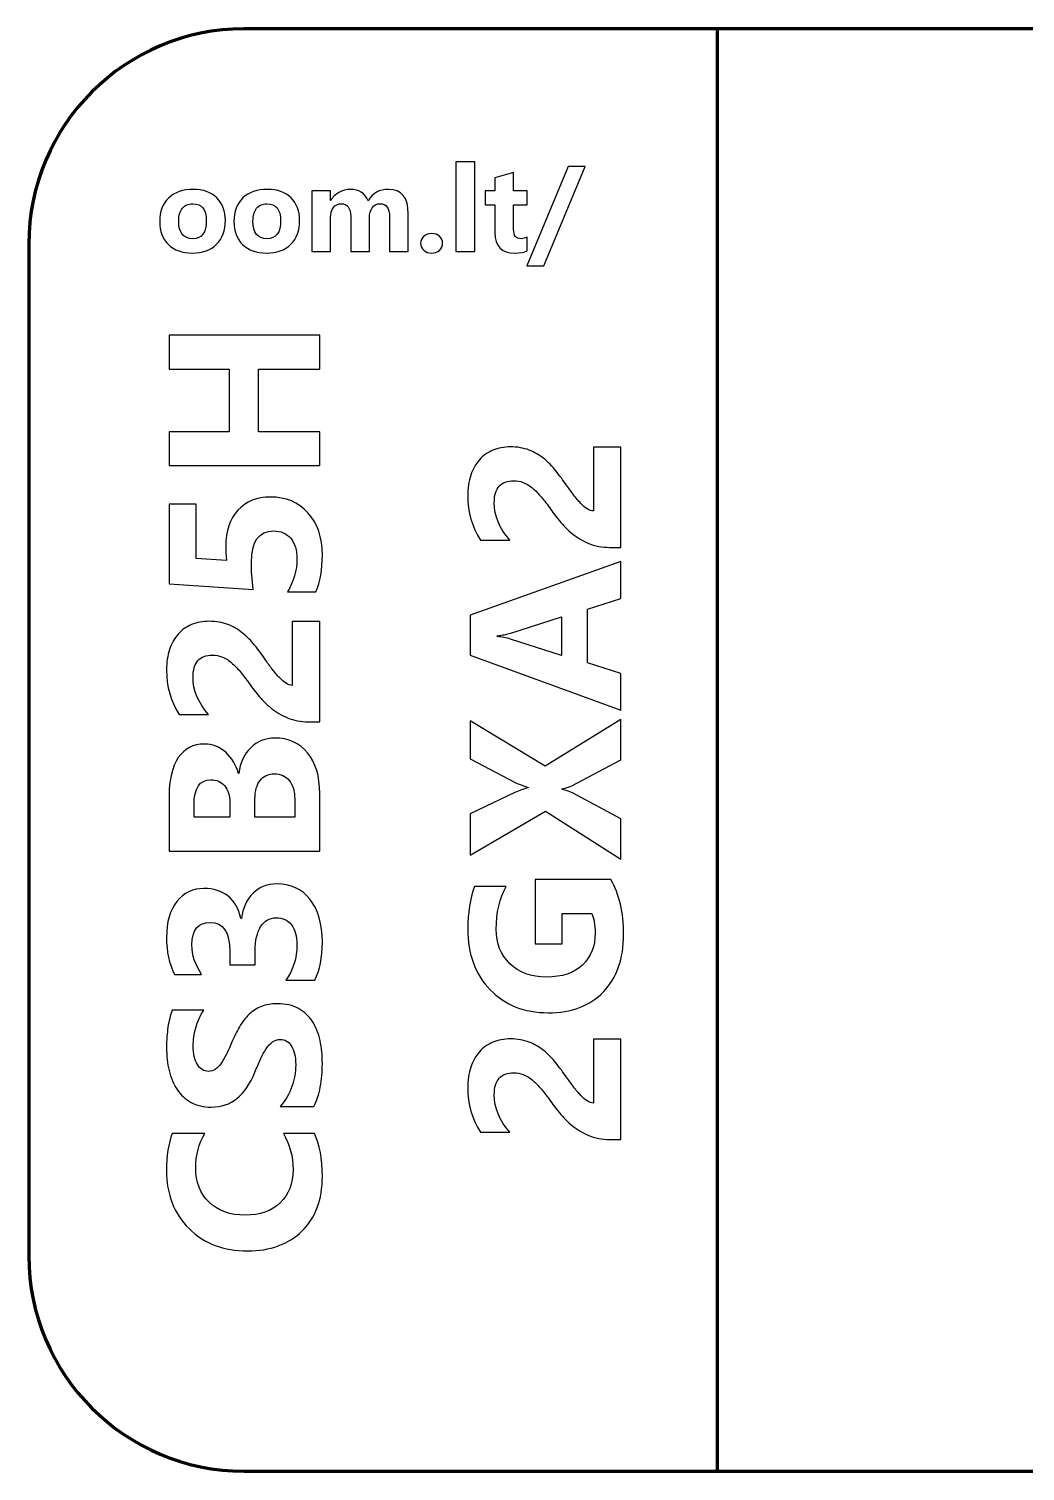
# Model space of a CAD drawing. Header units: centimetres. Extents: x -8 to 8, y -13.2 to 10.
# Drawn here: x -1.3 to 1.015, y 3.95 to 7.3 of the extents above; entities that cross this region are included whole.
import ezdxf

# ---------------------------------------------------------------- set-up
doc = ezdxf.new("R2010")
doc.units = ezdxf.units.CM
doc.header["$MEASUREMENT"] = 0
doc.layers.add('Layer 1', color=7, linetype='Continuous')

msp = doc.modelspace()

# ---------------------------------------------------------------- linework, layer by layer
at = {"layer": 'Layer 1', "lineweight": 100}
for points, knots in [([(-1.3, 4.45), (-1.3, 4.45), (-1.3, 6.8), (-1.3, 6.8), (-1.3, 6.8), (-1.3, 7.07614), (-1.07614, 7.3), (-0.8, 7.3), (-0.8, 7.3), (-0.8, 7.3), (5.3, 7.3), (5.3, 7.3), (5.3, 7.3), (5.57614, 7.3), (5.8, 7.07614), (5.8, 6.8), (5.8, 6.8), (5.8, 6.8), (5.8, 4.45), (5.8, 4.45), (5.8, 4.45), (5.8, 4.17386), (5.57614, 3.95), (5.3, 3.95), (5.3, 3.95), (5.3, 3.95), (-0.8, 3.95), (-0.8, 3.95), (-0.8, 3.95), (-1.07614, 3.95), (-1.3, 4.17386), (-1.3, 4.45)], [0, 0, 0, 0, 0.1111111, 0.1111111, 0.1111111, 0.1111111, 0.2222222, 0.2222222, 0.2222222, 0.2222222, 0.3333333, 0.3333333, 0.3333333, 0.3333333, 0.4444444, 0.4444444, 0.4444444, 0.4444444, 0.5555556, 0.5555556, 0.5555556, 0.5555556, 0.6666667, 0.6666667, 0.6666667, 0.6666667, 0.7777778, 0.7777778, 0.7777778, 0.7777778, 1, 1, 1, 1]), ([(-1.3, 4.45), (-1.3, 4.45), (-1.3, 6.8), (-1.3, 6.8), (-1.3, 6.8), (-1.3, 7.07614), (-1.07614, 7.3), (-0.8, 7.3), (-0.8, 7.3), (-0.8, 7.3), (0.3, 7.3), (0.3, 7.3), (0.3, 7.3), (0.3, 7.3), (0.3, 3.95), (0.3, 3.95), (0.3, 3.95), (0.3, 3.95), (-0.8, 3.95), (-0.8, 3.95), (-0.8, 3.95), (-1.07614, 3.95), (-1.3, 4.17386), (-1.3, 4.45)], [0, 0, 0, 0, 0.1428571, 0.1428571, 0.1428571, 0.1428571, 0.2857143, 0.2857143, 0.2857143, 0.2857143, 0.4285714, 0.4285714, 0.4285714, 0.4285714, 0.5714286, 0.5714286, 0.5714286, 0.5714286, 0.7142857, 0.7142857, 0.7142857, 0.7142857, 1, 1, 1, 1])]:
    msp.add_open_spline(points, degree=3, knots=knots, dxfattribs=at)
at = {"layer": 'Layer 1', "color": 7}
for points, knots in [([(-0.26396, 6.78258), (-0.26396, 6.78258), (-0.30747, 6.78258), (-0.30747, 6.78258), (-0.30747, 6.78258), (-0.30747, 6.78258), (-0.30747, 6.99147), (-0.30747, 6.99147), (-0.30747, 6.99147), (-0.30747, 6.99147), (-0.26396, 6.99147), (-0.26396, 6.99147), (-0.26396, 6.99147), (-0.26396, 6.99147), (-0.26396, 6.78258), (-0.26396, 6.78258)], [0, 0, 0, 0, 0.2, 0.2, 0.2, 0.2, 0.4, 0.4, 0.4, 0.4, 0.6, 0.6, 0.6, 0.6, 1, 1, 1, 1]), ([(-0.00737, 6.98018), (-0.00737, 6.98018), (-0.10365, 6.7498), (-0.10365, 6.7498), (-0.10365, 6.7498), (-0.10365, 6.7498), (-0.14255, 6.7498), (-0.14255, 6.7498), (-0.14255, 6.7498), (-0.14255, 6.7498), (-0.0466, 6.98018), (-0.0466, 6.98018), (-0.0466, 6.98018), (-0.0466, 6.98018), (-0.00737, 6.98018), (-0.00737, 6.98018)], [0, 0, 0, 0, 0.2, 0.2, 0.2, 0.2, 0.4, 0.4, 0.4, 0.4, 0.6, 0.6, 0.6, 0.6, 1, 1, 1, 1]), ([(-0.14199, 6.78423), (-0.14843, 6.78084), (-0.15812, 6.77915), (-0.17106, 6.77915), (-0.17106, 6.77915), (-0.20172, 6.77915), (-0.21711, 6.79509), (-0.21711, 6.82694), (-0.21711, 6.82694), (-0.21711, 6.82694), (-0.21711, 6.89156), (-0.21711, 6.89156), (-0.21711, 6.89156), (-0.21711, 6.89156), (-0.23997, 6.89156), (-0.23997, 6.89156), (-0.23997, 6.89156), (-0.23997, 6.89156), (-0.23997, 6.92369), (-0.23997, 6.92369), (-0.23997, 6.92369), (-0.23997, 6.92369), (-0.21711, 6.92369), (-0.21711, 6.92369), (-0.21711, 6.92369), (-0.21711, 6.92369), (-0.21711, 6.95412), (-0.21711, 6.95412), (-0.21711, 6.95412), (-0.21711, 6.95412), (-0.17369, 6.96654), (-0.17369, 6.96654), (-0.17369, 6.96654), (-0.17369, 6.96654), (-0.17369, 6.92369), (-0.17369, 6.92369), (-0.17369, 6.92369), (-0.17369, 6.92369), (-0.14199, 6.92369), (-0.14199, 6.92369), (-0.14199, 6.92369), (-0.14199, 6.92369), (-0.14199, 6.89156), (-0.14199, 6.89156), (-0.14199, 6.89156), (-0.14199, 6.89156), (-0.17369, 6.89156), (-0.17369, 6.89156), (-0.17369, 6.89156), (-0.17369, 6.89156), (-0.17369, 6.83451), (-0.17369, 6.83451), (-0.17369, 6.83451), (-0.17369, 6.81983), (-0.16786, 6.8125), (-0.15619, 6.8125), (-0.15619, 6.8125), (-0.15158, 6.8125), (-0.14683, 6.81381), (-0.14199, 6.81649), (-0.14199, 6.81649), (-0.14199, 6.81649), (-0.14199, 6.78423), (-0.14199, 6.78423)], [0, 0, 0, 0, 0.0588235, 0.0588235, 0.0588235, 0.0588235, 0.1176471, 0.1176471, 0.1176471, 0.1176471, 0.1764706, 0.1764706, 0.1764706, 0.1764706, 0.2352941, 0.2352941, 0.2352941, 0.2352941, 0.2941176, 0.2941176, 0.2941176, 0.2941176, 0.3529412, 0.3529412, 0.3529412, 0.3529412, 0.4117647, 0.4117647, 0.4117647, 0.4117647, 0.4705882, 0.4705882, 0.4705882, 0.4705882, 0.5294118, 0.5294118, 0.5294118, 0.5294118, 0.5882353, 0.5882353, 0.5882353, 0.5882353, 0.6470588, 0.6470588, 0.6470588, 0.6470588, 0.7058824, 0.7058824, 0.7058824, 0.7058824, 0.7647059, 0.7647059, 0.7647059, 0.7647059, 0.8235294, 0.8235294, 0.8235294, 0.8235294, 0.8823529, 0.8823529, 0.8823529, 0.8823529, 1, 1, 1, 1]), ([(-0.9203, 6.77915), (-0.94382, 6.77915), (-0.9623, 6.78573), (-0.97576, 6.7989), (-0.97576, 6.7989), (-0.98921, 6.81207), (-0.99594, 6.82999), (-0.99594, 6.85257), (-0.99594, 6.85257), (-0.99594, 6.8759), (-0.98897, 6.8942), (-0.975, 6.90737), (-0.975, 6.90737), (-0.96103, 6.92054), (-0.94213, 6.92712), (-0.91837, 6.92712), (-0.91837, 6.92712), (-0.89495, 6.92712), (-0.87656, 6.92054), (-0.86324, 6.90737), (-0.86324, 6.90737), (-0.84993, 6.8942), (-0.84325, 6.87675), (-0.84325, 6.85506), (-0.84325, 6.85506), (-0.84325, 6.83164), (-0.85012, 6.81311), (-0.86386, 6.79951), (-0.86386, 6.79951), (-0.87759, 6.78592), (-0.89641, 6.77915), (-0.9203, 6.77915)], [0, 0, 0, 0, 0.1111111, 0.1111111, 0.1111111, 0.1111111, 0.2222222, 0.2222222, 0.2222222, 0.2222222, 0.3333333, 0.3333333, 0.3333333, 0.3333333, 0.4444444, 0.4444444, 0.4444444, 0.4444444, 0.5555556, 0.5555556, 0.5555556, 0.5555556, 0.6666667, 0.6666667, 0.6666667, 0.6666667, 0.7777778, 0.7777778, 0.7777778, 0.7777778, 1, 1, 1, 1]), ([(-0.74777, 6.77915), (-0.77129, 6.77915), (-0.78977, 6.78573), (-0.80323, 6.7989), (-0.80323, 6.7989), (-0.81668, 6.81207), (-0.82341, 6.82999), (-0.82341, 6.85257), (-0.82341, 6.85257), (-0.82341, 6.8759), (-0.81644, 6.8942), (-0.80247, 6.90737), (-0.80247, 6.90737), (-0.7885, 6.92054), (-0.7696, 6.92712), (-0.74584, 6.92712), (-0.74584, 6.92712), (-0.72242, 6.92712), (-0.70403, 6.92054), (-0.69071, 6.90737), (-0.69071, 6.90737), (-0.6774, 6.8942), (-0.67072, 6.87675), (-0.67072, 6.85506), (-0.67072, 6.85506), (-0.67072, 6.83164), (-0.67759, 6.81311), (-0.69133, 6.79951), (-0.69133, 6.79951), (-0.70506, 6.78592), (-0.72388, 6.77915), (-0.74777, 6.77915)], [0, 0, 0, 0, 0.1111111, 0.1111111, 0.1111111, 0.1111111, 0.2222222, 0.2222222, 0.2222222, 0.2222222, 0.3333333, 0.3333333, 0.3333333, 0.3333333, 0.4444444, 0.4444444, 0.4444444, 0.4444444, 0.5555556, 0.5555556, 0.5555556, 0.5555556, 0.6666667, 0.6666667, 0.6666667, 0.6666667, 0.7777778, 0.7777778, 0.7777778, 0.7777778, 1, 1, 1, 1]), ([(-0.41842, 6.78258), (-0.41842, 6.78258), (-0.46183, 6.78258), (-0.46183, 6.78258), (-0.46183, 6.78258), (-0.46183, 6.78258), (-0.46183, 6.86306), (-0.46183, 6.86306), (-0.46183, 6.86306), (-0.46183, 6.88357), (-0.46936, 6.89377), (-0.48441, 6.89377), (-0.48441, 6.89377), (-0.49156, 6.89377), (-0.49739, 6.89072), (-0.50191, 6.88456), (-0.50191, 6.88456), (-0.50643, 6.87839), (-0.50868, 6.87073), (-0.50868, 6.86155), (-0.50868, 6.86155), (-0.50868, 6.86155), (-0.50868, 6.78258), (-0.50868, 6.78258), (-0.50868, 6.78258), (-0.50868, 6.78258), (-0.55219, 6.78258), (-0.55219, 6.78258), (-0.55219, 6.78258), (-0.55219, 6.78258), (-0.55219, 6.86391), (-0.55219, 6.86391), (-0.55219, 6.86391), (-0.55219, 6.8838), (-0.55962, 6.89377), (-0.57439, 6.89377), (-0.57439, 6.89377), (-0.58183, 6.89377), (-0.5878, 6.89086), (-0.59222, 6.88498), (-0.59222, 6.88498), (-0.59669, 6.8791), (-0.59895, 6.8711), (-0.59895, 6.86099), (-0.59895, 6.86099), (-0.59895, 6.86099), (-0.59895, 6.78258), (-0.59895, 6.78258), (-0.59895, 6.78258), (-0.59895, 6.78258), (-0.64246, 6.78258), (-0.64246, 6.78258), (-0.64246, 6.78258), (-0.64246, 6.78258), (-0.64246, 6.92369), (-0.64246, 6.92369), (-0.64246, 6.92369), (-0.64246, 6.92369), (-0.59895, 6.92369), (-0.59895, 6.92369), (-0.59895, 6.92369), (-0.59895, 6.92369), (-0.59895, 6.90163), (-0.59895, 6.90163), (-0.59895, 6.90163), (-0.59895, 6.90163), (-0.59838, 6.90163), (-0.59838, 6.90163), (-0.59838, 6.90163), (-0.59387, 6.90916), (-0.58756, 6.91532), (-0.57943, 6.92002), (-0.57943, 6.92002), (-0.57129, 6.92477), (-0.5624, 6.92712), (-0.55276, 6.92712), (-0.55276, 6.92712), (-0.53281, 6.92712), (-0.51917, 6.91837), (-0.51183, 6.90083), (-0.51183, 6.90083), (-0.50106, 6.91837), (-0.48531, 6.92712), (-0.46442, 6.92712), (-0.46442, 6.92712), (-0.43375, 6.92712), (-0.41842, 6.90821), (-0.41842, 6.87035), (-0.41842, 6.87035), (-0.41842, 6.87035), (-0.41842, 6.78258), (-0.41842, 6.78258)], [0, 0, 0, 0, 0.0416667, 0.0416667, 0.0416667, 0.0416667, 0.0833333, 0.0833333, 0.0833333, 0.0833333, 0.125, 0.125, 0.125, 0.125, 0.1666667, 0.1666667, 0.1666667, 0.1666667, 0.2083333, 0.2083333, 0.2083333, 0.2083333, 0.25, 0.25, 0.25, 0.25, 0.2916667, 0.2916667, 0.2916667, 0.2916667, 0.3333333, 0.3333333, 0.3333333, 0.3333333, 0.375, 0.375, 0.375, 0.375, 0.4166667, 0.4166667, 0.4166667, 0.4166667, 0.4583333, 0.4583333, 0.4583333, 0.4583333, 0.5, 0.5, 0.5, 0.5, 0.5416667, 0.5416667, 0.5416667, 0.5416667, 0.5833333, 0.5833333, 0.5833333, 0.5833333, 0.625, 0.625, 0.625, 0.625, 0.6666667, 0.6666667, 0.6666667, 0.6666667, 0.7083333, 0.7083333, 0.7083333, 0.7083333, 0.75, 0.75, 0.75, 0.75, 0.7916667, 0.7916667, 0.7916667, 0.7916667, 0.8333333, 0.8333333, 0.8333333, 0.8333333, 0.875, 0.875, 0.875, 0.875, 0.9166667, 0.9166667, 0.9166667, 0.9166667, 1, 1, 1, 1]), ([(-0.91917, 6.89377), (-0.92947, 6.89377), (-0.93747, 6.89025), (-0.94316, 6.88319), (-0.94316, 6.88319), (-0.94885, 6.87609), (-0.95172, 6.86607), (-0.95172, 6.85314), (-0.95172, 6.85314), (-0.95172, 6.82604), (-0.94076, 6.8125), (-0.91889, 6.8125), (-0.91889, 6.8125), (-0.89805, 6.8125), (-0.88761, 6.82642), (-0.88761, 6.85422), (-0.88761, 6.85422), (-0.88761, 6.8806), (-0.89815, 6.89377), (-0.91917, 6.89377)], [0, 0, 0, 0, 0.1666667, 0.1666667, 0.1666667, 0.1666667, 0.3333333, 0.3333333, 0.3333333, 0.3333333, 0.5, 0.5, 0.5, 0.5, 0.6666667, 0.6666667, 0.6666667, 0.6666667, 1, 1, 1, 1]), ([(-0.74664, 6.89377), (-0.75694, 6.89377), (-0.76494, 6.89025), (-0.77063, 6.88319), (-0.77063, 6.88319), (-0.77632, 6.87609), (-0.77919, 6.86607), (-0.77919, 6.85314), (-0.77919, 6.85314), (-0.77919, 6.82604), (-0.76823, 6.8125), (-0.74636, 6.8125), (-0.74636, 6.8125), (-0.72552, 6.8125), (-0.71508, 6.82642), (-0.71508, 6.85422), (-0.71508, 6.85422), (-0.71508, 6.8806), (-0.72562, 6.89377), (-0.74664, 6.89377)], [0, 0, 0, 0, 0.1666667, 0.1666667, 0.1666667, 0.1666667, 0.3333333, 0.3333333, 0.3333333, 0.3333333, 0.5, 0.5, 0.5, 0.5, 0.6666667, 0.6666667, 0.6666667, 0.6666667, 1, 1, 1, 1]), ([(-0.36452, 6.77915), (-0.37172, 6.77915), (-0.37769, 6.78136), (-0.38244, 6.78573), (-0.38244, 6.78573), (-0.38724, 6.79015), (-0.38959, 6.79556), (-0.38959, 6.80201), (-0.38959, 6.80201), (-0.38959, 6.80864), (-0.38714, 6.81405), (-0.38225, 6.81828), (-0.38225, 6.81828), (-0.37731, 6.82251), (-0.3712, 6.82463), (-0.36386, 6.82463), (-0.36386, 6.82463), (-0.35638, 6.82463), (-0.35031, 6.82247), (-0.34556, 6.81819), (-0.34556, 6.81819), (-0.34086, 6.81395), (-0.33851, 6.80854), (-0.33851, 6.80201), (-0.33851, 6.80201), (-0.33851, 6.79533), (-0.34091, 6.78982), (-0.3457, 6.78554), (-0.3457, 6.78554), (-0.35055, 6.78126), (-0.35681, 6.77915), (-0.36452, 6.77915)], [0, 0, 0, 0, 0.1111111, 0.1111111, 0.1111111, 0.1111111, 0.2222222, 0.2222222, 0.2222222, 0.2222222, 0.3333333, 0.3333333, 0.3333333, 0.3333333, 0.4444444, 0.4444444, 0.4444444, 0.4444444, 0.5555556, 0.5555556, 0.5555556, 0.5555556, 0.6666667, 0.6666667, 0.6666667, 0.6666667, 0.7777778, 0.7777778, 0.7777778, 0.7777778, 1, 1, 1, 1]), ([(-0.62408, 6.58845), (-0.62408, 6.58845), (-0.62408, 6.50937), (-0.62408, 6.50937), (-0.62408, 6.50937), (-0.62408, 6.50937), (-0.76666, 6.50937), (-0.76666, 6.50937), (-0.76666, 6.50937), (-0.76666, 6.50937), (-0.76666, 6.36437), (-0.76666, 6.36437), (-0.76666, 6.36437), (-0.76666, 6.36437), (-0.62408, 6.36437), (-0.62408, 6.36437), (-0.62408, 6.36437), (-0.62408, 6.36437), (-0.62408, 6.28545), (-0.62408, 6.28545), (-0.62408, 6.28545), (-0.62408, 6.28545), (-0.97416, 6.28545), (-0.97416, 6.28545), (-0.97416, 6.28545), (-0.97416, 6.28545), (-0.97416, 6.36437), (-0.97416, 6.36437), (-0.97416, 6.36437), (-0.97416, 6.36437), (-0.8345, 6.36437), (-0.8345, 6.36437), (-0.8345, 6.36437), (-0.8345, 6.36437), (-0.8345, 6.50937), (-0.8345, 6.50937), (-0.8345, 6.50937), (-0.8345, 6.50937), (-0.97416, 6.50937), (-0.97416, 6.50937), (-0.97416, 6.50937), (-0.97416, 6.50937), (-0.97416, 6.58845), (-0.97416, 6.58845), (-0.97416, 6.58845), (-0.97416, 6.58845), (-0.62408, 6.58845), (-0.62408, 6.58845)], [0, 0, 0, 0, 0.0769231, 0.0769231, 0.0769231, 0.0769231, 0.1538462, 0.1538462, 0.1538462, 0.1538462, 0.2307692, 0.2307692, 0.2307692, 0.2307692, 0.3076923, 0.3076923, 0.3076923, 0.3076923, 0.3846154, 0.3846154, 0.3846154, 0.3846154, 0.4615385, 0.4615385, 0.4615385, 0.4615385, 0.5384615, 0.5384615, 0.5384615, 0.5384615, 0.6153846, 0.6153846, 0.6153846, 0.6153846, 0.6923077, 0.6923077, 0.6923077, 0.6923077, 0.7692308, 0.7692308, 0.7692308, 0.7692308, 0.8461538, 0.8461538, 0.8461538, 0.8461538, 1, 1, 1, 1]), ([(0.01192, 6.18013), (0.01192, 6.18013), (0.01192, 6.32855), (0.01192, 6.32855), (0.01192, 6.32855), (0.01192, 6.32855), (0.07592, 6.32855), (0.07592, 6.32855), (0.07592, 6.32855), (0.07592, 6.32855), (0.07592, 6.09563), (0.07592, 6.09563), (0.07592, 6.09563), (0.07592, 6.09563), (0.04959, 6.09563), (0.04959, 6.09563), (0.04959, 6.09563), (0.03167, 6.09563), (0.01559, 6.09863), (0.00134, 6.10471), (0.00134, 6.10471), (-0.01291, 6.11071), (-0.02566, 6.1183), (-0.037, 6.12738), (-0.037, 6.12738), (-0.04833, 6.13646), (-0.05833, 6.14646), (-0.067, 6.1573), (-0.067, 6.1573), (-0.07575, 6.16813), (-0.08358, 6.17838), (-0.09058, 6.18821), (-0.09058, 6.18821), (-0.09791, 6.19846), (-0.10491, 6.20738), (-0.11158, 6.21513), (-0.11158, 6.21513), (-0.11825, 6.22288), (-0.12491, 6.22938), (-0.1315, 6.23471), (-0.1315, 6.23471), (-0.13808, 6.23996), (-0.14475, 6.24388), (-0.1515, 6.24655), (-0.1515, 6.24655), (-0.15825, 6.24913), (-0.16541, 6.25046), (-0.17308, 6.25046), (-0.17308, 6.25046), (-0.18808, 6.25046), (-0.19941, 6.24621), (-0.20708, 6.23771), (-0.20708, 6.23771), (-0.21466, 6.2293), (-0.2185, 6.2163), (-0.2185, 6.19888), (-0.2185, 6.19888), (-0.2185, 6.1688), (-0.20658, 6.13996), (-0.18266, 6.11246), (-0.18266, 6.11246), (-0.18266, 6.11246), (-0.2505, 6.11246), (-0.2505, 6.11246), (-0.2505, 6.11246), (-0.27016, 6.14296), (-0.28008, 6.1773), (-0.28008, 6.21555), (-0.28008, 6.21555), (-0.28008, 6.2333), (-0.27775, 6.24913), (-0.27308, 6.26321), (-0.27308, 6.26321), (-0.26841, 6.2773), (-0.26183, 6.28921), (-0.25316, 6.29905), (-0.25316, 6.29905), (-0.24458, 6.3088), (-0.23408, 6.31621), (-0.22183, 6.32138), (-0.22183, 6.32138), (-0.2095, 6.32646), (-0.19583, 6.32905), (-0.18066, 6.32905), (-0.18066, 6.32905), (-0.16458, 6.32905), (-0.15025, 6.32655), (-0.13766, 6.32163), (-0.13766, 6.32163), (-0.12516, 6.31663), (-0.11375, 6.31005), (-0.1035, 6.3018), (-0.1035, 6.3018), (-0.09325, 6.29363), (-0.08383, 6.28413), (-0.07533, 6.27338), (-0.07533, 6.27338), (-0.06675, 6.26263), (-0.0585, 6.25146), (-0.05058, 6.23996), (-0.05058, 6.23996), (-0.045, 6.23213), (-0.0395, 6.22463), (-0.03408, 6.21738), (-0.03408, 6.21738), (-0.02858, 6.21013), (-0.02325, 6.20371), (-0.01791, 6.19821), (-0.01791, 6.19821), (-0.01266, 6.19263), (-0.0075, 6.18821), (-0.00241, 6.18496), (-0.00241, 6.18496), (0.00259, 6.18171), (0.00742, 6.18013), (0.01192, 6.18013)], [0, 0, 0, 0, 0.0333333, 0.0333333, 0.0333333, 0.0333333, 0.0666667, 0.0666667, 0.0666667, 0.0666667, 0.1, 0.1, 0.1, 0.1, 0.1333333, 0.1333333, 0.1333333, 0.1333333, 0.1666667, 0.1666667, 0.1666667, 0.1666667, 0.2, 0.2, 0.2, 0.2, 0.2333333, 0.2333333, 0.2333333, 0.2333333, 0.2666667, 0.2666667, 0.2666667, 0.2666667, 0.3, 0.3, 0.3, 0.3, 0.3333333, 0.3333333, 0.3333333, 0.3333333, 0.3666667, 0.3666667, 0.3666667, 0.3666667, 0.4, 0.4, 0.4, 0.4, 0.4333333, 0.4333333, 0.4333333, 0.4333333, 0.4666667, 0.4666667, 0.4666667, 0.4666667, 0.5, 0.5, 0.5, 0.5, 0.5333333, 0.5333333, 0.5333333, 0.5333333, 0.5666667, 0.5666667, 0.5666667, 0.5666667, 0.6, 0.6, 0.6, 0.6, 0.6333333, 0.6333333, 0.6333333, 0.6333333, 0.6666667, 0.6666667, 0.6666667, 0.6666667, 0.7, 0.7, 0.7, 0.7, 0.7333333, 0.7333333, 0.7333333, 0.7333333, 0.7666667, 0.7666667, 0.7666667, 0.7666667, 0.8, 0.8, 0.8, 0.8, 0.8333333, 0.8333333, 0.8333333, 0.8333333, 0.8666667, 0.8666667, 0.8666667, 0.8666667, 0.9, 0.9, 0.9, 0.9, 0.9333333, 0.9333333, 0.9333333, 0.9333333, 1, 1, 1, 1]), ([(-0.63308, 5.99254), (-0.63308, 5.99254), (-0.699, 5.99254), (-0.699, 5.99254), (-0.699, 5.99254), (-0.68441, 6.01645), (-0.67708, 6.04195), (-0.67708, 6.06895), (-0.67708, 6.06895), (-0.67708, 6.08929), (-0.68191, 6.1052), (-0.69158, 6.1167), (-0.69158, 6.1167), (-0.70125, 6.12812), (-0.71441, 6.13387), (-0.731, 6.13387), (-0.731, 6.13387), (-0.76566, 6.13387), (-0.783, 6.10937), (-0.783, 6.06037), (-0.783, 6.06037), (-0.783, 6.04237), (-0.78166, 6.02154), (-0.77883, 5.99787), (-0.77883, 5.99787), (-0.77883, 5.99787), (-0.97416, 6.01112), (-0.97416, 6.01112), (-0.97416, 6.01112), (-0.97416, 6.01112), (-0.97416, 6.19637), (-0.97416, 6.19637), (-0.97416, 6.19637), (-0.97416, 6.19637), (-0.91116, 6.19637), (-0.91116, 6.19637), (-0.91116, 6.19637), (-0.91116, 6.19637), (-0.91116, 6.06995), (-0.91116, 6.06995), (-0.91116, 6.06995), (-0.91116, 6.06995), (-0.84108, 6.06504), (-0.84108, 6.06504), (-0.84108, 6.06504), (-0.84208, 6.07762), (-0.84258, 6.08837), (-0.84258, 6.09754), (-0.84258, 6.09754), (-0.84258, 6.13345), (-0.83316, 6.16162), (-0.81425, 6.18195), (-0.81425, 6.18195), (-0.79541, 6.20237), (-0.77, 6.21254), (-0.73808, 6.21254), (-0.73808, 6.21254), (-0.70275, 6.21254), (-0.67391, 6.20037), (-0.65158, 6.17612), (-0.65158, 6.17612), (-0.62916, 6.15187), (-0.618, 6.11904), (-0.618, 6.07754), (-0.618, 6.07754), (-0.618, 6.04379), (-0.623, 6.01545), (-0.63308, 5.99254)], [0, 0, 0, 0, 0.0555556, 0.0555556, 0.0555556, 0.0555556, 0.1111111, 0.1111111, 0.1111111, 0.1111111, 0.1666667, 0.1666667, 0.1666667, 0.1666667, 0.2222222, 0.2222222, 0.2222222, 0.2222222, 0.2777778, 0.2777778, 0.2777778, 0.2777778, 0.3333333, 0.3333333, 0.3333333, 0.3333333, 0.3888889, 0.3888889, 0.3888889, 0.3888889, 0.4444444, 0.4444444, 0.4444444, 0.4444444, 0.5, 0.5, 0.5, 0.5, 0.5555556, 0.5555556, 0.5555556, 0.5555556, 0.6111111, 0.6111111, 0.6111111, 0.6111111, 0.6666667, 0.6666667, 0.6666667, 0.6666667, 0.7222222, 0.7222222, 0.7222222, 0.7222222, 0.7777778, 0.7777778, 0.7777778, 0.7777778, 0.8333333, 0.8333333, 0.8333333, 0.8333333, 0.8888889, 0.8888889, 0.8888889, 0.8888889, 1, 1, 1, 1]), ([(0.07592, 6.06288), (0.07592, 6.06288), (0.07592, 5.97696), (0.07592, 5.97696), (0.07592, 5.97696), (0.07592, 5.97696), (-0.002, 5.95204), (-0.002, 5.95204), (-0.002, 5.95204), (-0.002, 5.95204), (-0.002, 5.82754), (-0.002, 5.82754), (-0.002, 5.82754), (-0.002, 5.82754), (0.07592, 5.80288), (0.07592, 5.80288), (0.07592, 5.80288), (0.07592, 5.80288), (0.07592, 5.71738), (0.07592, 5.71738), (0.07592, 5.71738), (0.07592, 5.71738), (-0.27416, 5.84488), (-0.27416, 5.84488), (-0.27416, 5.84488), (-0.27416, 5.84488), (-0.27416, 5.93838), (-0.27416, 5.93838), (-0.27416, 5.93838), (-0.27416, 5.93838), (0.07592, 6.06288), (0.07592, 6.06288)], [0, 0, 0, 0, 0.1111111, 0.1111111, 0.1111111, 0.1111111, 0.2222222, 0.2222222, 0.2222222, 0.2222222, 0.3333333, 0.3333333, 0.3333333, 0.3333333, 0.4444444, 0.4444444, 0.4444444, 0.4444444, 0.5555556, 0.5555556, 0.5555556, 0.5555556, 0.6666667, 0.6666667, 0.6666667, 0.6666667, 0.7777778, 0.7777778, 0.7777778, 0.7777778, 1, 1, 1, 1]), ([(-0.0625, 5.93396), (-0.0625, 5.93396), (-0.18016, 5.89638), (-0.18016, 5.89638), (-0.18016, 5.89638), (-0.189, 5.89363), (-0.1995, 5.89163), (-0.21166, 5.89046), (-0.21166, 5.89046), (-0.21166, 5.89046), (-0.21166, 5.88854), (-0.21166, 5.88854), (-0.21166, 5.88854), (-0.20141, 5.88771), (-0.19125, 5.88571), (-0.18116, 5.88246), (-0.18116, 5.88246), (-0.18116, 5.88246), (-0.0625, 5.84438), (-0.0625, 5.84438), (-0.0625, 5.84438), (-0.0625, 5.84438), (-0.0625, 5.93396), (-0.0625, 5.93396)], [0, 0, 0, 0, 0.1428571, 0.1428571, 0.1428571, 0.1428571, 0.2857143, 0.2857143, 0.2857143, 0.2857143, 0.4285714, 0.4285714, 0.4285714, 0.4285714, 0.5714286, 0.5714286, 0.5714286, 0.5714286, 0.7142857, 0.7142857, 0.7142857, 0.7142857, 1, 1, 1, 1]), ([(-0.68808, 5.77504), (-0.68808, 5.77504), (-0.68808, 5.92346), (-0.68808, 5.92346), (-0.68808, 5.92346), (-0.68808, 5.92346), (-0.62408, 5.92346), (-0.62408, 5.92346), (-0.62408, 5.92346), (-0.62408, 5.92346), (-0.62408, 5.69054), (-0.62408, 5.69054), (-0.62408, 5.69054), (-0.62408, 5.69054), (-0.65041, 5.69054), (-0.65041, 5.69054), (-0.65041, 5.69054), (-0.66833, 5.69054), (-0.68441, 5.69354), (-0.69866, 5.69962), (-0.69866, 5.69962), (-0.71291, 5.70562), (-0.72566, 5.71321), (-0.737, 5.72229), (-0.737, 5.72229), (-0.74833, 5.73137), (-0.75833, 5.74137), (-0.767, 5.75221), (-0.767, 5.75221), (-0.77575, 5.76304), (-0.78358, 5.77329), (-0.79058, 5.78312), (-0.79058, 5.78312), (-0.79791, 5.79337), (-0.80491, 5.80229), (-0.81158, 5.81004), (-0.81158, 5.81004), (-0.81825, 5.81779), (-0.82491, 5.82429), (-0.8315, 5.82962), (-0.8315, 5.82962), (-0.83808, 5.83487), (-0.84475, 5.83879), (-0.8515, 5.84146), (-0.8515, 5.84146), (-0.85825, 5.84404), (-0.86541, 5.84537), (-0.87308, 5.84537), (-0.87308, 5.84537), (-0.88808, 5.84537), (-0.89941, 5.84112), (-0.90708, 5.83262), (-0.90708, 5.83262), (-0.91466, 5.82421), (-0.9185, 5.81121), (-0.9185, 5.79379), (-0.9185, 5.79379), (-0.9185, 5.76371), (-0.90658, 5.73487), (-0.88266, 5.70737), (-0.88266, 5.70737), (-0.88266, 5.70737), (-0.9505, 5.70737), (-0.9505, 5.70737), (-0.9505, 5.70737), (-0.97016, 5.73787), (-0.98008, 5.77221), (-0.98008, 5.81046), (-0.98008, 5.81046), (-0.98008, 5.82821), (-0.97775, 5.84404), (-0.97308, 5.85812), (-0.97308, 5.85812), (-0.96841, 5.87221), (-0.96183, 5.88412), (-0.95316, 5.89396), (-0.95316, 5.89396), (-0.94458, 5.90371), (-0.93408, 5.91112), (-0.92183, 5.91629), (-0.92183, 5.91629), (-0.9095, 5.92137), (-0.89583, 5.92396), (-0.88066, 5.92396), (-0.88066, 5.92396), (-0.86458, 5.92396), (-0.85025, 5.92146), (-0.83766, 5.91654), (-0.83766, 5.91654), (-0.82516, 5.91154), (-0.81375, 5.90496), (-0.8035, 5.89671), (-0.8035, 5.89671), (-0.79325, 5.88854), (-0.78383, 5.87904), (-0.77533, 5.86829), (-0.77533, 5.86829), (-0.76675, 5.85754), (-0.7585, 5.84637), (-0.75058, 5.83487), (-0.75058, 5.83487), (-0.745, 5.82704), (-0.7395, 5.81954), (-0.73408, 5.81229), (-0.73408, 5.81229), (-0.72858, 5.80504), (-0.72325, 5.79862), (-0.71791, 5.79312), (-0.71791, 5.79312), (-0.71266, 5.78754), (-0.7075, 5.78312), (-0.70241, 5.77987), (-0.70241, 5.77987), (-0.69741, 5.77662), (-0.69258, 5.77504), (-0.68808, 5.77504)], [0, 0, 0, 0, 0.0333333, 0.0333333, 0.0333333, 0.0333333, 0.0666667, 0.0666667, 0.0666667, 0.0666667, 0.1, 0.1, 0.1, 0.1, 0.1333333, 0.1333333, 0.1333333, 0.1333333, 0.1666667, 0.1666667, 0.1666667, 0.1666667, 0.2, 0.2, 0.2, 0.2, 0.2333333, 0.2333333, 0.2333333, 0.2333333, 0.2666667, 0.2666667, 0.2666667, 0.2666667, 0.3, 0.3, 0.3, 0.3, 0.3333333, 0.3333333, 0.3333333, 0.3333333, 0.3666667, 0.3666667, 0.3666667, 0.3666667, 0.4, 0.4, 0.4, 0.4, 0.4333333, 0.4333333, 0.4333333, 0.4333333, 0.4666667, 0.4666667, 0.4666667, 0.4666667, 0.5, 0.5, 0.5, 0.5, 0.5333333, 0.5333333, 0.5333333, 0.5333333, 0.5666667, 0.5666667, 0.5666667, 0.5666667, 0.6, 0.6, 0.6, 0.6, 0.6333333, 0.6333333, 0.6333333, 0.6333333, 0.6666667, 0.6666667, 0.6666667, 0.6666667, 0.7, 0.7, 0.7, 0.7, 0.7333333, 0.7333333, 0.7333333, 0.7333333, 0.7666667, 0.7666667, 0.7666667, 0.7666667, 0.8, 0.8, 0.8, 0.8, 0.8333333, 0.8333333, 0.8333333, 0.8333333, 0.8666667, 0.8666667, 0.8666667, 0.8666667, 0.9, 0.9, 0.9, 0.9, 0.9333333, 0.9333333, 0.9333333, 0.9333333, 1, 1, 1, 1]), ([(0.07592, 5.69563), (0.07592, 5.69563), (0.07592, 5.60213), (0.07592, 5.60213), (0.07592, 5.60213), (0.07592, 5.60213), (-0.03808, 5.54179), (-0.03808, 5.54179), (-0.03808, 5.54179), (-0.04233, 5.53954), (-0.05016, 5.53721), (-0.0615, 5.53471), (-0.0615, 5.53471), (-0.0615, 5.53471), (-0.0615, 5.53379), (-0.0615, 5.53379), (-0.0615, 5.53379), (-0.05616, 5.53263), (-0.048, 5.52996), (-0.03708, 5.52571), (-0.03708, 5.52571), (-0.03708, 5.52571), (0.07592, 5.46521), (0.07592, 5.46521), (0.07592, 5.46521), (0.07592, 5.46521), (0.07592, 5.37121), (0.07592, 5.37121), (0.07592, 5.37121), (0.07592, 5.37121), (-0.09916, 5.48271), (-0.09916, 5.48271), (-0.09916, 5.48271), (-0.09916, 5.48271), (-0.27416, 5.38071), (-0.27416, 5.38071), (-0.27416, 5.38071), (-0.27416, 5.38071), (-0.27416, 5.47663), (-0.27416, 5.47663), (-0.27416, 5.47663), (-0.27416, 5.47663), (-0.16916, 5.52671), (-0.16916, 5.52671), (-0.16916, 5.52671), (-0.16091, 5.53063), (-0.15108, 5.53413), (-0.13966, 5.53721), (-0.13966, 5.53721), (-0.13966, 5.53721), (-0.13966, 5.53821), (-0.13966, 5.53821), (-0.13966, 5.53821), (-0.1465, 5.54013), (-0.15666, 5.54379), (-0.17016, 5.54913), (-0.17016, 5.54913), (-0.17016, 5.54913), (-0.27416, 5.60479), (-0.27416, 5.60479), (-0.27416, 5.60479), (-0.27416, 5.60479), (-0.27416, 5.69271), (-0.27416, 5.69271), (-0.27416, 5.69271), (-0.27416, 5.69271), (-0.10058, 5.58771), (-0.10058, 5.58771), (-0.10058, 5.58771), (-0.10058, 5.58771), (0.07592, 5.69563), (0.07592, 5.69563)], [0, 0, 0, 0, 0.0526316, 0.0526316, 0.0526316, 0.0526316, 0.1052632, 0.1052632, 0.1052632, 0.1052632, 0.1578947, 0.1578947, 0.1578947, 0.1578947, 0.2105263, 0.2105263, 0.2105263, 0.2105263, 0.2631579, 0.2631579, 0.2631579, 0.2631579, 0.3157895, 0.3157895, 0.3157895, 0.3157895, 0.3684211, 0.3684211, 0.3684211, 0.3684211, 0.4210526, 0.4210526, 0.4210526, 0.4210526, 0.4736842, 0.4736842, 0.4736842, 0.4736842, 0.5263158, 0.5263158, 0.5263158, 0.5263158, 0.5789474, 0.5789474, 0.5789474, 0.5789474, 0.6315789, 0.6315789, 0.6315789, 0.6315789, 0.6842105, 0.6842105, 0.6842105, 0.6842105, 0.7368421, 0.7368421, 0.7368421, 0.7368421, 0.7894737, 0.7894737, 0.7894737, 0.7894737, 0.8421053, 0.8421053, 0.8421053, 0.8421053, 0.8947368, 0.8947368, 0.8947368, 0.8947368, 1, 1, 1, 1]), ([(-0.62408, 5.38971), (-0.62408, 5.38971), (-0.97416, 5.38971), (-0.97416, 5.38971), (-0.97416, 5.38971), (-0.97416, 5.38971), (-0.97416, 5.51721), (-0.97416, 5.51721), (-0.97416, 5.51721), (-0.97416, 5.55629), (-0.967, 5.58629), (-0.95266, 5.60729), (-0.95266, 5.60729), (-0.93841, 5.62829), (-0.91816, 5.63879), (-0.89216, 5.63879), (-0.89216, 5.63879), (-0.87325, 5.63879), (-0.85675, 5.63238), (-0.84258, 5.61963), (-0.84258, 5.61963), (-0.82841, 5.60679), (-0.81858, 5.59054), (-0.81308, 5.57063), (-0.81308, 5.57063), (-0.81308, 5.57063), (-0.81208, 5.57063), (-0.81208, 5.57063), (-0.81208, 5.57063), (-0.809, 5.59554), (-0.79975, 5.61546), (-0.7845, 5.63038), (-0.7845, 5.63038), (-0.76916, 5.64521), (-0.75058, 5.65271), (-0.72858, 5.65271), (-0.72858, 5.65271), (-0.6965, 5.65271), (-0.67108, 5.64121), (-0.65225, 5.61829), (-0.65225, 5.61829), (-0.6335, 5.59529), (-0.62408, 5.56396), (-0.62408, 5.52429), (-0.62408, 5.52429), (-0.62408, 5.52429), (-0.62408, 5.38971), (-0.62408, 5.38971)], [0, 0, 0, 0, 0.0769231, 0.0769231, 0.0769231, 0.0769231, 0.1538462, 0.1538462, 0.1538462, 0.1538462, 0.2307692, 0.2307692, 0.2307692, 0.2307692, 0.3076923, 0.3076923, 0.3076923, 0.3076923, 0.3846154, 0.3846154, 0.3846154, 0.3846154, 0.4615385, 0.4615385, 0.4615385, 0.4615385, 0.5384615, 0.5384615, 0.5384615, 0.5384615, 0.6153846, 0.6153846, 0.6153846, 0.6153846, 0.6923077, 0.6923077, 0.6923077, 0.6923077, 0.7692308, 0.7692308, 0.7692308, 0.7692308, 0.8461538, 0.8461538, 0.8461538, 0.8461538, 1, 1, 1, 1]), ([(-0.7745, 5.46863), (-0.7745, 5.46863), (-0.68216, 5.46863), (-0.68216, 5.46863), (-0.68216, 5.46863), (-0.68216, 5.46863), (-0.68216, 5.51138), (-0.68216, 5.51138), (-0.68216, 5.51138), (-0.68216, 5.52954), (-0.68641, 5.54388), (-0.69491, 5.55421), (-0.69491, 5.55421), (-0.70333, 5.56454), (-0.71491, 5.56971), (-0.72958, 5.56971), (-0.72958, 5.56971), (-0.74358, 5.56971), (-0.7545, 5.56463), (-0.7625, 5.55446), (-0.7625, 5.55446), (-0.7705, 5.54421), (-0.7745, 5.53004), (-0.7745, 5.51179), (-0.7745, 5.51179), (-0.7745, 5.51179), (-0.7745, 5.46863), (-0.7745, 5.46863)], [0, 0, 0, 0, 0.125, 0.125, 0.125, 0.125, 0.25, 0.25, 0.25, 0.25, 0.375, 0.375, 0.375, 0.375, 0.5, 0.5, 0.5, 0.5, 0.625, 0.625, 0.625, 0.625, 0.75, 0.75, 0.75, 0.75, 1, 1, 1, 1]), ([(-0.91608, 5.46863), (-0.91608, 5.46863), (-0.83308, 5.46863), (-0.83308, 5.46863), (-0.83308, 5.46863), (-0.83308, 5.46863), (-0.83308, 5.50329), (-0.83308, 5.50329), (-0.83308, 5.50329), (-0.83308, 5.51954), (-0.837, 5.53238), (-0.84491, 5.54171), (-0.84491, 5.54171), (-0.85283, 5.55113), (-0.86366, 5.55579), (-0.8775, 5.55579), (-0.8775, 5.55579), (-0.90325, 5.55579), (-0.91608, 5.53654), (-0.91608, 5.49813), (-0.91608, 5.49813), (-0.91608, 5.49813), (-0.91608, 5.46863), (-0.91608, 5.46863)], [0, 0, 0, 0, 0.1428571, 0.1428571, 0.1428571, 0.1428571, 0.2857143, 0.2857143, 0.2857143, 0.2857143, 0.4285714, 0.4285714, 0.4285714, 0.4285714, 0.5714286, 0.5714286, 0.5714286, 0.5714286, 0.7142857, 0.7142857, 0.7142857, 0.7142857, 1, 1, 1, 1]), ([(-0.63558, 5.09071), (-0.63558, 5.09071), (-0.70266, 5.09071), (-0.70266, 5.09071), (-0.70266, 5.09071), (-0.68558, 5.11413), (-0.67708, 5.14146), (-0.67708, 5.17271), (-0.67708, 5.17271), (-0.67708, 5.19246), (-0.68125, 5.2078), (-0.68975, 5.21871), (-0.68975, 5.21871), (-0.69825, 5.22971), (-0.71, 5.23521), (-0.72516, 5.23521), (-0.72516, 5.23521), (-0.74075, 5.23521), (-0.75283, 5.22846), (-0.76133, 5.21488), (-0.76133, 5.21488), (-0.76975, 5.20121), (-0.774, 5.18255), (-0.774, 5.1588), (-0.774, 5.1588), (-0.774, 5.1588), (-0.774, 5.12638), (-0.774, 5.12638), (-0.774, 5.12638), (-0.774, 5.12638), (-0.83308, 5.12638), (-0.83308, 5.12638), (-0.83308, 5.12638), (-0.83308, 5.12638), (-0.83308, 5.15638), (-0.83308, 5.15638), (-0.83308, 5.15638), (-0.83308, 5.20196), (-0.84816, 5.22471), (-0.8785, 5.22471), (-0.8785, 5.22471), (-0.907, 5.22471), (-0.92116, 5.20721), (-0.92116, 5.17221), (-0.92116, 5.17221), (-0.92116, 5.1488), (-0.91366, 5.12605), (-0.8985, 5.10388), (-0.8985, 5.10388), (-0.8985, 5.10388), (-0.9615, 5.10388), (-0.9615, 5.10388), (-0.9615, 5.10388), (-0.97383, 5.12846), (-0.98008, 5.15713), (-0.98008, 5.1898), (-0.98008, 5.1898), (-0.98008, 5.22563), (-0.972, 5.25346), (-0.95583, 5.27346), (-0.95583, 5.27346), (-0.93975, 5.29338), (-0.91883, 5.30338), (-0.89316, 5.30338), (-0.89316, 5.30338), (-0.84741, 5.30338), (-0.81875, 5.28013), (-0.80716, 5.2338), (-0.80716, 5.2338), (-0.80716, 5.2338), (-0.806, 5.2338), (-0.806, 5.2338), (-0.806, 5.2338), (-0.80291, 5.25846), (-0.79391, 5.27805), (-0.779, 5.29238), (-0.779, 5.29238), (-0.76408, 5.30671), (-0.74583, 5.31388), (-0.72416, 5.31388), (-0.72416, 5.31388), (-0.6915, 5.31388), (-0.66558, 5.30188), (-0.64658, 5.27796), (-0.64658, 5.27796), (-0.6275, 5.25405), (-0.618, 5.22096), (-0.618, 5.1788), (-0.618, 5.1788), (-0.618, 5.14271), (-0.62383, 5.1133), (-0.63558, 5.09071)], [0, 0, 0, 0, 0.0416667, 0.0416667, 0.0416667, 0.0416667, 0.0833333, 0.0833333, 0.0833333, 0.0833333, 0.125, 0.125, 0.125, 0.125, 0.1666667, 0.1666667, 0.1666667, 0.1666667, 0.2083333, 0.2083333, 0.2083333, 0.2083333, 0.25, 0.25, 0.25, 0.25, 0.2916667, 0.2916667, 0.2916667, 0.2916667, 0.3333333, 0.3333333, 0.3333333, 0.3333333, 0.375, 0.375, 0.375, 0.375, 0.4166667, 0.4166667, 0.4166667, 0.4166667, 0.4583333, 0.4583333, 0.4583333, 0.4583333, 0.5, 0.5, 0.5, 0.5, 0.5416667, 0.5416667, 0.5416667, 0.5416667, 0.5833333, 0.5833333, 0.5833333, 0.5833333, 0.625, 0.625, 0.625, 0.625, 0.6666667, 0.6666667, 0.6666667, 0.6666667, 0.7083333, 0.7083333, 0.7083333, 0.7083333, 0.75, 0.75, 0.75, 0.75, 0.7916667, 0.7916667, 0.7916667, 0.7916667, 0.8333333, 0.8333333, 0.8333333, 0.8333333, 0.875, 0.875, 0.875, 0.875, 0.9166667, 0.9166667, 0.9166667, 0.9166667, 1, 1, 1, 1]), ([(0.0525, 5.32405), (0.07217, 5.28988), (0.082, 5.24738), (0.082, 5.19655), (0.082, 5.19655), (0.082, 5.1403), (0.06642, 5.09588), (0.03525, 5.06338), (0.03525, 5.06338), (0.00409, 5.03096), (-0.03883, 5.01471), (-0.0935, 5.01471), (-0.0935, 5.01471), (-0.1485, 5.01471), (-0.19333, 5.03246), (-0.228, 5.06796), (-0.228, 5.06796), (-0.26275, 5.10338), (-0.28008, 5.15063), (-0.28008, 5.20955), (-0.28008, 5.20955), (-0.28008, 5.24663), (-0.27491, 5.27938), (-0.26466, 5.30763), (-0.26466, 5.30763), (-0.26466, 5.30763), (-0.19066, 5.30763), (-0.19066, 5.30763), (-0.19066, 5.30763), (-0.20633, 5.28063), (-0.21408, 5.24763), (-0.21408, 5.20855), (-0.21408, 5.20855), (-0.21408, 5.1758), (-0.2035, 5.14921), (-0.18225, 5.12863), (-0.18225, 5.12863), (-0.161, 5.10796), (-0.13266, 5.09771), (-0.09716, 5.09771), (-0.09716, 5.09771), (-0.06116, 5.09771), (-0.03341, 5.10696), (-0.01366, 5.12538), (-0.01366, 5.12538), (0.006, 5.14388), (0.01584, 5.1688), (0.01584, 5.20021), (0.01584, 5.20021), (0.01584, 5.21913), (0.01317, 5.23413), (0.00784, 5.24513), (0.00784, 5.24513), (0.00784, 5.24513), (-0.06058, 5.24513), (-0.06058, 5.24513), (-0.06058, 5.24513), (-0.06058, 5.24513), (-0.06058, 5.17513), (-0.06058, 5.17513), (-0.06058, 5.17513), (-0.06058, 5.17513), (-0.12358, 5.17513), (-0.12358, 5.17513), (-0.12358, 5.17513), (-0.12358, 5.17513), (-0.12358, 5.32405), (-0.12358, 5.32405), (-0.12358, 5.32405), (-0.12358, 5.32405), (0.0525, 5.32405), (0.0525, 5.32405)], [0, 0, 0, 0, 0.0526316, 0.0526316, 0.0526316, 0.0526316, 0.1052632, 0.1052632, 0.1052632, 0.1052632, 0.1578947, 0.1578947, 0.1578947, 0.1578947, 0.2105263, 0.2105263, 0.2105263, 0.2105263, 0.2631579, 0.2631579, 0.2631579, 0.2631579, 0.3157895, 0.3157895, 0.3157895, 0.3157895, 0.3684211, 0.3684211, 0.3684211, 0.3684211, 0.4210526, 0.4210526, 0.4210526, 0.4210526, 0.4736842, 0.4736842, 0.4736842, 0.4736842, 0.5263158, 0.5263158, 0.5263158, 0.5263158, 0.5789474, 0.5789474, 0.5789474, 0.5789474, 0.6315789, 0.6315789, 0.6315789, 0.6315789, 0.6842105, 0.6842105, 0.6842105, 0.6842105, 0.7368421, 0.7368421, 0.7368421, 0.7368421, 0.7894737, 0.7894737, 0.7894737, 0.7894737, 0.8421053, 0.8421053, 0.8421053, 0.8421053, 0.8947368, 0.8947368, 0.8947368, 0.8947368, 1, 1, 1, 1]), ([(-0.6375, 4.79697), (-0.6375, 4.79697), (-0.71566, 4.79697), (-0.71566, 4.79697), (-0.71566, 4.79697), (-0.70375, 4.81113), (-0.69483, 4.82655), (-0.68891, 4.84313), (-0.68891, 4.84313), (-0.683, 4.85972), (-0.68, 4.87647), (-0.68, 4.89338), (-0.68, 4.89338), (-0.68, 4.90338), (-0.68091, 4.91205), (-0.68266, 4.91938), (-0.68266, 4.91938), (-0.6845, 4.9268), (-0.68691, 4.93297), (-0.69016, 4.93797), (-0.69016, 4.93797), (-0.69333, 4.94297), (-0.69708, 4.94663), (-0.70133, 4.94905), (-0.70133, 4.94905), (-0.70566, 4.95155), (-0.71033, 4.95272), (-0.71541, 4.95272), (-0.71541, 4.95272), (-0.72225, 4.95272), (-0.72833, 4.9508), (-0.73366, 4.94688), (-0.73366, 4.94688), (-0.73908, 4.94297), (-0.744, 4.93763), (-0.74858, 4.93088), (-0.74858, 4.93088), (-0.75316, 4.92413), (-0.75758, 4.91613), (-0.76175, 4.9068), (-0.76175, 4.9068), (-0.766, 4.89755), (-0.77033, 4.88755), (-0.77475, 4.8768), (-0.77475, 4.8768), (-0.78608, 4.84947), (-0.8, 4.82905), (-0.8165, 4.81563), (-0.8165, 4.81563), (-0.83291, 4.80222), (-0.85275, 4.79555), (-0.876, 4.79555), (-0.876, 4.79555), (-0.89425, 4.79555), (-0.90991, 4.79913), (-0.923, 4.80647), (-0.923, 4.80647), (-0.93616, 4.8138), (-0.94691, 4.8238), (-0.95541, 4.83638), (-0.95541, 4.83638), (-0.96383, 4.84905), (-0.97008, 4.86363), (-0.97408, 4.88022), (-0.97408, 4.88022), (-0.97808, 4.8968), (-0.98008, 4.91438), (-0.98008, 4.93297), (-0.98008, 4.93297), (-0.98008, 4.95122), (-0.97891, 4.96738), (-0.97675, 4.98147), (-0.97675, 4.98147), (-0.97458, 4.99547), (-0.97116, 5.00847), (-0.96658, 5.02038), (-0.96658, 5.02038), (-0.96658, 5.02038), (-0.89358, 5.02038), (-0.89358, 5.02038), (-0.89358, 5.02038), (-0.89766, 5.01447), (-0.90125, 5.00813), (-0.90433, 5.00122), (-0.90433, 5.00122), (-0.90741, 4.9943), (-0.91, 4.98713), (-0.91208, 4.9798), (-0.91208, 4.9798), (-0.91408, 4.97255), (-0.91558, 4.96522), (-0.91658, 4.95797), (-0.91658, 4.95797), (-0.9175, 4.95072), (-0.918, 4.94388), (-0.918, 4.93738), (-0.918, 4.93738), (-0.918, 4.92838), (-0.91716, 4.9203), (-0.9155, 4.91297), (-0.9155, 4.91297), (-0.91375, 4.90563), (-0.91133, 4.89947), (-0.90825, 4.89438), (-0.90825, 4.89438), (-0.90516, 4.88938), (-0.9015, 4.88547), (-0.89716, 4.88263), (-0.89716, 4.88263), (-0.89283, 4.87988), (-0.888, 4.87855), (-0.88266, 4.87855), (-0.88266, 4.87855), (-0.87675, 4.87855), (-0.8715, 4.88005), (-0.86691, 4.88313), (-0.86691, 4.88313), (-0.86225, 4.88622), (-0.85783, 4.89063), (-0.85366, 4.89638), (-0.85366, 4.89638), (-0.84958, 4.90205), (-0.8455, 4.90897), (-0.8415, 4.91713), (-0.8415, 4.91713), (-0.8375, 4.92522), (-0.83341, 4.93447), (-0.82916, 4.94472), (-0.82916, 4.94472), (-0.82333, 4.95872), (-0.81708, 4.97122), (-0.8105, 4.98238), (-0.8105, 4.98238), (-0.80391, 4.99355), (-0.79641, 5.00313), (-0.78816, 5.01105), (-0.78816, 5.01105), (-0.77983, 5.01905), (-0.77033, 5.02513), (-0.75966, 5.02938), (-0.75966, 5.02938), (-0.74908, 5.03363), (-0.73666, 5.03572), (-0.7225, 5.03572), (-0.7225, 5.03572), (-0.70291, 5.03572), (-0.68658, 5.03205), (-0.67325, 5.02463), (-0.67325, 5.02463), (-0.66, 5.01722), (-0.64925, 5.00722), (-0.64108, 4.99447), (-0.64108, 4.99447), (-0.63283, 4.9818), (-0.62691, 4.96705), (-0.62333, 4.95022), (-0.62333, 4.95022), (-0.61975, 4.9333), (-0.618, 4.91555), (-0.618, 4.8968), (-0.618, 4.8968), (-0.618, 4.87763), (-0.61958, 4.85938), (-0.62283, 4.84205), (-0.62283, 4.84205), (-0.62608, 4.82472), (-0.631, 4.80963), (-0.6375, 4.79697)], [0, 0, 0, 0, 0.0232558, 0.0232558, 0.0232558, 0.0232558, 0.0465116, 0.0465116, 0.0465116, 0.0465116, 0.0697674, 0.0697674, 0.0697674, 0.0697674, 0.0930233, 0.0930233, 0.0930233, 0.0930233, 0.1162791, 0.1162791, 0.1162791, 0.1162791, 0.1395349, 0.1395349, 0.1395349, 0.1395349, 0.1627907, 0.1627907, 0.1627907, 0.1627907, 0.1860465, 0.1860465, 0.1860465, 0.1860465, 0.2093023, 0.2093023, 0.2093023, 0.2093023, 0.2325581, 0.2325581, 0.2325581, 0.2325581, 0.255814, 0.255814, 0.255814, 0.255814, 0.2790698, 0.2790698, 0.2790698, 0.2790698, 0.3023256, 0.3023256, 0.3023256, 0.3023256, 0.3255814, 0.3255814, 0.3255814, 0.3255814, 0.3488372, 0.3488372, 0.3488372, 0.3488372, 0.372093, 0.372093, 0.372093, 0.372093, 0.3953488, 0.3953488, 0.3953488, 0.3953488, 0.4186047, 0.4186047, 0.4186047, 0.4186047, 0.4418605, 0.4418605, 0.4418605, 0.4418605, 0.4651163, 0.4651163, 0.4651163, 0.4651163, 0.4883721, 0.4883721, 0.4883721, 0.4883721, 0.5116279, 0.5116279, 0.5116279, 0.5116279, 0.5348837, 0.5348837, 0.5348837, 0.5348837, 0.5581395, 0.5581395, 0.5581395, 0.5581395, 0.5813953, 0.5813953, 0.5813953, 0.5813953, 0.6046512, 0.6046512, 0.6046512, 0.6046512, 0.627907, 0.627907, 0.627907, 0.627907, 0.6511628, 0.6511628, 0.6511628, 0.6511628, 0.6744186, 0.6744186, 0.6744186, 0.6744186, 0.6976744, 0.6976744, 0.6976744, 0.6976744, 0.7209302, 0.7209302, 0.7209302, 0.7209302, 0.744186, 0.744186, 0.744186, 0.744186, 0.7674419, 0.7674419, 0.7674419, 0.7674419, 0.7906977, 0.7906977, 0.7906977, 0.7906977, 0.8139535, 0.8139535, 0.8139535, 0.8139535, 0.8372093, 0.8372093, 0.8372093, 0.8372093, 0.8604651, 0.8604651, 0.8604651, 0.8604651, 0.8837209, 0.8837209, 0.8837209, 0.8837209, 0.9069767, 0.9069767, 0.9069767, 0.9069767, 0.9302326, 0.9302326, 0.9302326, 0.9302326, 0.9534884, 0.9534884, 0.9534884, 0.9534884, 1, 1, 1, 1]), ([(0.01192, 4.80505), (0.01192, 4.80505), (0.01192, 4.95347), (0.01192, 4.95347), (0.01192, 4.95347), (0.01192, 4.95347), (0.07592, 4.95347), (0.07592, 4.95347), (0.07592, 4.95347), (0.07592, 4.95347), (0.07592, 4.72055), (0.07592, 4.72055), (0.07592, 4.72055), (0.07592, 4.72055), (0.04959, 4.72055), (0.04959, 4.72055), (0.04959, 4.72055), (0.03167, 4.72055), (0.01559, 4.72355), (0.00134, 4.72963), (0.00134, 4.72963), (-0.01291, 4.73563), (-0.02566, 4.74322), (-0.037, 4.7523), (-0.037, 4.7523), (-0.04833, 4.76138), (-0.05833, 4.77138), (-0.067, 4.78222), (-0.067, 4.78222), (-0.07575, 4.79305), (-0.08358, 4.8033), (-0.09058, 4.81313), (-0.09058, 4.81313), (-0.09791, 4.82338), (-0.10491, 4.8323), (-0.11158, 4.84005), (-0.11158, 4.84005), (-0.11825, 4.8478), (-0.12491, 4.8543), (-0.1315, 4.85963), (-0.1315, 4.85963), (-0.13808, 4.86488), (-0.14475, 4.8688), (-0.1515, 4.87147), (-0.1515, 4.87147), (-0.15825, 4.87405), (-0.16541, 4.87538), (-0.17308, 4.87538), (-0.17308, 4.87538), (-0.18808, 4.87538), (-0.19941, 4.87113), (-0.20708, 4.86263), (-0.20708, 4.86263), (-0.21466, 4.85422), (-0.2185, 4.84122), (-0.2185, 4.8238), (-0.2185, 4.8238), (-0.2185, 4.79372), (-0.20658, 4.76488), (-0.18266, 4.73738), (-0.18266, 4.73738), (-0.18266, 4.73738), (-0.2505, 4.73738), (-0.2505, 4.73738), (-0.2505, 4.73738), (-0.27016, 4.76788), (-0.28008, 4.80222), (-0.28008, 4.84047), (-0.28008, 4.84047), (-0.28008, 4.85822), (-0.27775, 4.87405), (-0.27308, 4.88813), (-0.27308, 4.88813), (-0.26841, 4.90222), (-0.26183, 4.91413), (-0.25316, 4.92397), (-0.25316, 4.92397), (-0.24458, 4.93372), (-0.23408, 4.94113), (-0.22183, 4.9463), (-0.22183, 4.9463), (-0.2095, 4.95138), (-0.19583, 4.95397), (-0.18066, 4.95397), (-0.18066, 4.95397), (-0.16458, 4.95397), (-0.15025, 4.95147), (-0.13766, 4.94655), (-0.13766, 4.94655), (-0.12516, 4.94155), (-0.11375, 4.93497), (-0.1035, 4.92672), (-0.1035, 4.92672), (-0.09325, 4.91855), (-0.08383, 4.90905), (-0.07533, 4.8983), (-0.07533, 4.8983), (-0.06675, 4.88755), (-0.0585, 4.87638), (-0.05058, 4.86488), (-0.05058, 4.86488), (-0.045, 4.85705), (-0.0395, 4.84955), (-0.03408, 4.8423), (-0.03408, 4.8423), (-0.02858, 4.83505), (-0.02325, 4.82863), (-0.01791, 4.82313), (-0.01791, 4.82313), (-0.01266, 4.81755), (-0.0075, 4.81313), (-0.00241, 4.80988), (-0.00241, 4.80988), (0.00259, 4.80663), (0.00742, 4.80505), (0.01192, 4.80505)], [0, 0, 0, 0, 0.0333333, 0.0333333, 0.0333333, 0.0333333, 0.0666667, 0.0666667, 0.0666667, 0.0666667, 0.1, 0.1, 0.1, 0.1, 0.1333333, 0.1333333, 0.1333333, 0.1333333, 0.1666667, 0.1666667, 0.1666667, 0.1666667, 0.2, 0.2, 0.2, 0.2, 0.2333333, 0.2333333, 0.2333333, 0.2333333, 0.2666667, 0.2666667, 0.2666667, 0.2666667, 0.3, 0.3, 0.3, 0.3, 0.3333333, 0.3333333, 0.3333333, 0.3333333, 0.3666667, 0.3666667, 0.3666667, 0.3666667, 0.4, 0.4, 0.4, 0.4, 0.4333333, 0.4333333, 0.4333333, 0.4333333, 0.4666667, 0.4666667, 0.4666667, 0.4666667, 0.5, 0.5, 0.5, 0.5, 0.5333333, 0.5333333, 0.5333333, 0.5333333, 0.5666667, 0.5666667, 0.5666667, 0.5666667, 0.6, 0.6, 0.6, 0.6, 0.6333333, 0.6333333, 0.6333333, 0.6333333, 0.6666667, 0.6666667, 0.6666667, 0.6666667, 0.7, 0.7, 0.7, 0.7, 0.7333333, 0.7333333, 0.7333333, 0.7333333, 0.7666667, 0.7666667, 0.7666667, 0.7666667, 0.8, 0.8, 0.8, 0.8, 0.8333333, 0.8333333, 0.8333333, 0.8333333, 0.8666667, 0.8666667, 0.8666667, 0.8666667, 0.9, 0.9, 0.9, 0.9, 0.9333333, 0.9333333, 0.9333333, 0.9333333, 1, 1, 1, 1]), ([(-0.6365, 4.73447), (-0.62416, 4.70897), (-0.618, 4.67555), (-0.618, 4.63439), (-0.618, 4.63439), (-0.618, 4.58072), (-0.63375, 4.53847), (-0.66533, 4.50772), (-0.66533, 4.50772), (-0.69691, 4.47689), (-0.739, 4.46155), (-0.79158, 4.46155), (-0.79158, 4.46155), (-0.84758, 4.46155), (-0.893, 4.4788), (-0.92783, 4.51339), (-0.92783, 4.51339), (-0.96266, 4.54797), (-0.98008, 4.59289), (-0.98008, 4.64805), (-0.98008, 4.64805), (-0.98008, 4.68222), (-0.97575, 4.71105), (-0.96708, 4.73447), (-0.96708, 4.73447), (-0.96708, 4.73447), (-0.89116, 4.73447), (-0.89116, 4.73447), (-0.89116, 4.73447), (-0.90516, 4.71105), (-0.91216, 4.68439), (-0.91216, 4.65439), (-0.91216, 4.65439), (-0.91216, 4.62155), (-0.90183, 4.59497), (-0.88116, 4.5748), (-0.88116, 4.5748), (-0.8605, 4.55464), (-0.8325, 4.54455), (-0.79716, 4.54455), (-0.79716, 4.54455), (-0.76333, 4.54455), (-0.73633, 4.55405), (-0.71625, 4.57314), (-0.71625, 4.57314), (-0.69616, 4.59214), (-0.68608, 4.6178), (-0.68608, 4.65005), (-0.68608, 4.65005), (-0.68608, 4.6808), (-0.69358, 4.70897), (-0.70858, 4.73447), (-0.70858, 4.73447), (-0.70858, 4.73447), (-0.6365, 4.73447), (-0.6365, 4.73447)], [0, 0, 0, 0, 0.0666667, 0.0666667, 0.0666667, 0.0666667, 0.1333333, 0.1333333, 0.1333333, 0.1333333, 0.2, 0.2, 0.2, 0.2, 0.2666667, 0.2666667, 0.2666667, 0.2666667, 0.3333333, 0.3333333, 0.3333333, 0.3333333, 0.4, 0.4, 0.4, 0.4, 0.4666667, 0.4666667, 0.4666667, 0.4666667, 0.5333333, 0.5333333, 0.5333333, 0.5333333, 0.6, 0.6, 0.6, 0.6, 0.6666667, 0.6666667, 0.6666667, 0.6666667, 0.7333333, 0.7333333, 0.7333333, 0.7333333, 0.8, 0.8, 0.8, 0.8, 0.8666667, 0.8666667, 0.8666667, 0.8666667, 1, 1, 1, 1])]:
    msp.add_open_spline(points, degree=3, knots=knots, dxfattribs=at)

doc.saveas('drawing.dxf')
